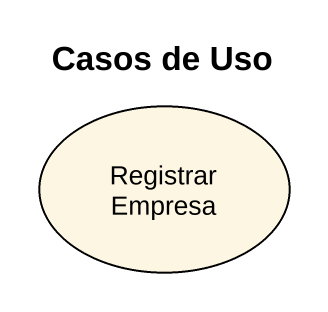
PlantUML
@startuml
title Casos de Uso
usecase "Registrar Empresa" as Registrar_Empresa
@enduml
